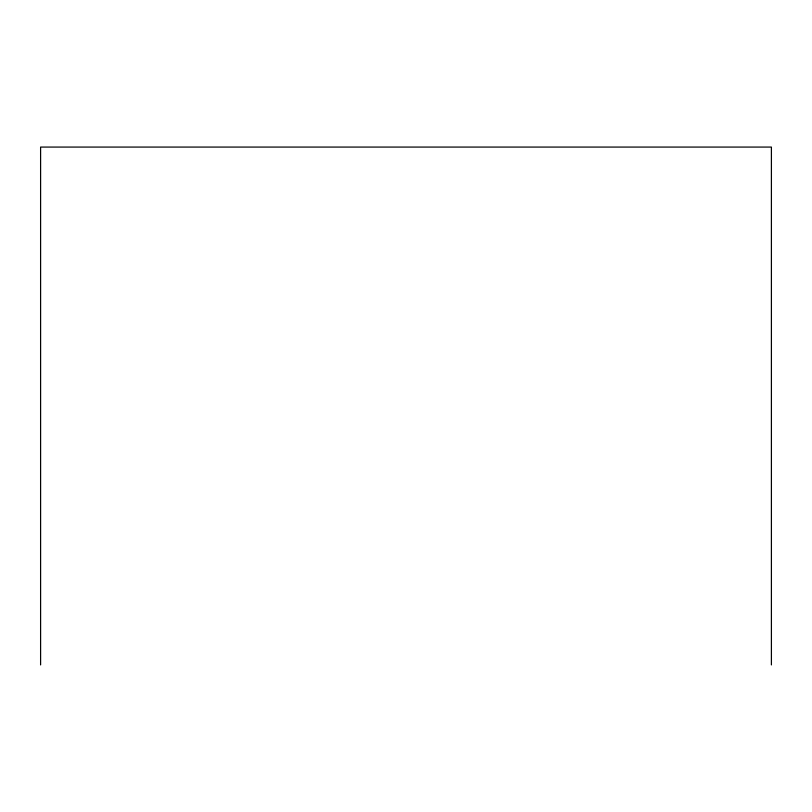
<?xml version="1.0" encoding="UTF-8"?>
<svg xmlns="http://www.w3.org/2000/svg" width="812" height="812" viewBox="0 0 812 812"><rect width="100%" height="100%" fill="white"/><g stroke="black" fill="none" stroke-linecap="round" stroke-linejoin="round"><path stroke-width="1.22" d="M771.4 664.926L771.4 147.073L40.6 147.073L40.6 664.926"/></g></svg>
